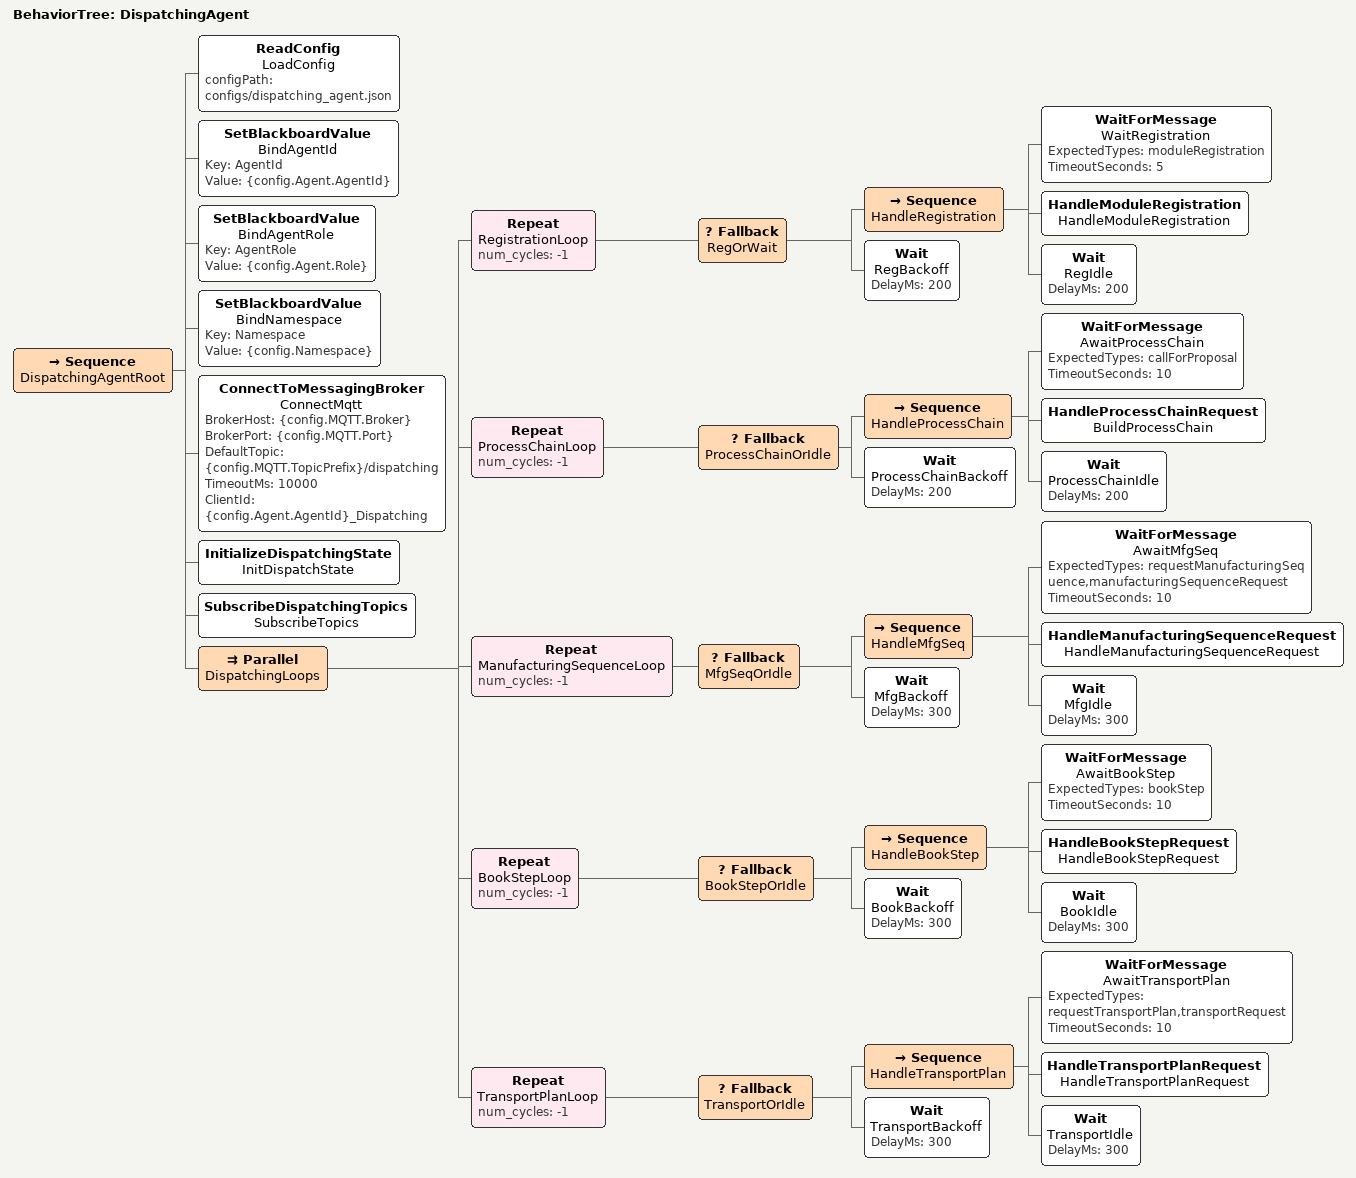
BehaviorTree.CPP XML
<?xml version="1.0" encoding="UTF-8"?>
<root BTCPP_format="4" main_tree_to_execute="DispatchingAgent">
  <BehaviorTree ID="DispatchingAgent">
    <Sequence name="DispatchingAgentRoot">
      <ReadConfig name="LoadConfig" configPath="configs/dispatching_agent.json" />
      <SetBlackboardValue name="BindAgentId" Key="AgentId" Value="{config.Agent.AgentId}" />
      <SetBlackboardValue name="BindAgentRole" Key="AgentRole" Value="{config.Agent.Role}" />
      <SetBlackboardValue name="BindNamespace" Key="Namespace" Value="{config.Namespace}" />

      <ConnectToMessagingBroker
        name="ConnectMqtt"
        BrokerHost="{config.MQTT.Broker}"
        BrokerPort="{config.MQTT.Port}"
        DefaultTopic="{config.MQTT.TopicPrefix}/dispatching"
        TimeoutMs="10000"
        ClientId="{config.Agent.AgentId}_Dispatching" />

      <InitializeDispatchingState name="InitDispatchState" />
      <SubscribeDispatchingTopics name="SubscribeTopics" />

      <Parallel name="DispatchingLoops">
        <Repeat name="RegistrationLoop" num_cycles="-1">
          <Fallback name="RegOrWait">
            <Sequence name="HandleRegistration">
              <WaitForMessage name="WaitRegistration" ExpectedTypes="moduleRegistration" TimeoutSeconds="5" />
              <HandleModuleRegistration name="HandleModuleRegistration" />
              <Wait name="RegIdle" DelayMs="200" />
            </Sequence>
            <Wait name="RegBackoff" DelayMs="200" />
          </Fallback>
        </Repeat>

        <Repeat name="ProcessChainLoop" num_cycles="-1">
          <Fallback name="ProcessChainOrIdle">
            <Sequence name="HandleProcessChain">
              <WaitForMessage name="AwaitProcessChain" ExpectedTypes="callForProposal" TimeoutSeconds="10" />
              <HandleProcessChainRequest name="BuildProcessChain" />
              <Wait name="ProcessChainIdle" DelayMs="200" />
            </Sequence>
            <Wait name="ProcessChainBackoff" DelayMs="200" />
          </Fallback>
        </Repeat>

        <Repeat name="ManufacturingSequenceLoop" num_cycles="-1">
          <Fallback name="MfgSeqOrIdle">
            <Sequence name="HandleMfgSeq">
              <WaitForMessage name="AwaitMfgSeq" ExpectedTypes="requestManufacturingSequence,manufacturingSequenceRequest" TimeoutSeconds="10" />
              <HandleManufacturingSequenceRequest name="HandleManufacturingSequenceRequest" />
              <Wait name="MfgIdle" DelayMs="300" />
            </Sequence>
            <Wait name="MfgBackoff" DelayMs="300" />
          </Fallback>
        </Repeat>

        <Repeat name="BookStepLoop" num_cycles="-1">
          <Fallback name="BookStepOrIdle">
            <Sequence name="HandleBookStep">
              <WaitForMessage name="AwaitBookStep" ExpectedTypes="bookStep" TimeoutSeconds="10" />
              <HandleBookStepRequest name="HandleBookStepRequest" />
              <Wait name="BookIdle" DelayMs="300" />
            </Sequence>
            <Wait name="BookBackoff" DelayMs="300" />
          </Fallback>
        </Repeat>

        <Repeat name="TransportPlanLoop" num_cycles="-1">
          <Fallback name="TransportOrIdle">
            <Sequence name="HandleTransportPlan">
              <WaitForMessage name="AwaitTransportPlan" ExpectedTypes="requestTransportPlan,transportRequest" TimeoutSeconds="10" />
              <HandleTransportPlanRequest name="HandleTransportPlanRequest" />
              <Wait name="TransportIdle" DelayMs="300" />
            </Sequence>
            <Wait name="TransportBackoff" DelayMs="300" />
          </Fallback>
        </Repeat>
      </Parallel>
    </Sequence>
  </BehaviorTree>

</root>
